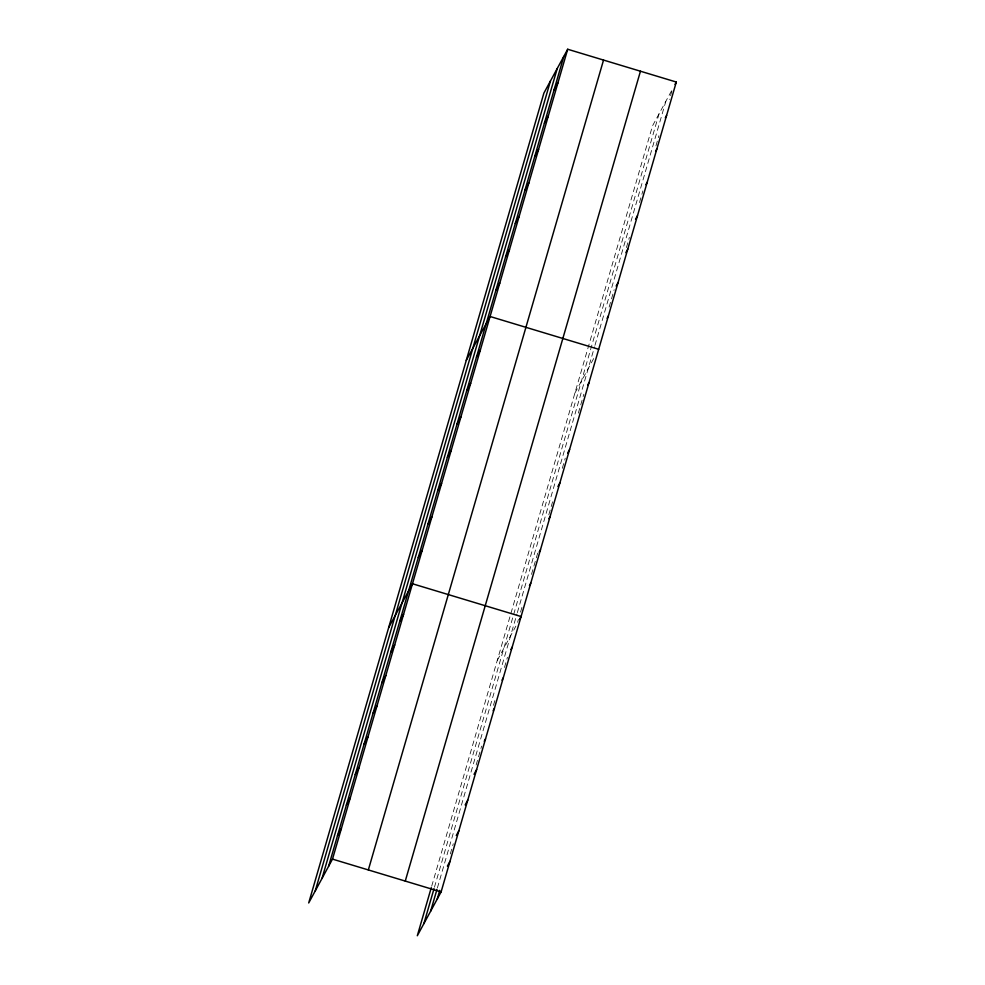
<?xml version="1.0" encoding="UTF-8"?>
<svg xmlns="http://www.w3.org/2000/svg" width="985" height="985" viewBox="0 0 985 985"><rect width="100%" height="100%" fill="white"/><g stroke="black" fill="none" stroke-linecap="round" stroke-linejoin="round"><path stroke-width="0.74" stroke-dasharray="4.92 3.69" d="M431.689 886.217L652.501 125.883L672.398 89.241L669.443 99.399M434.447 887.239L659.063 113.792M437.402 887.879L516.928 614.049M517.347 612.596L594.546 346.794M594.965 345.341L665.835 101.332M450.317 853.933L453.285 843.739M476.124 765.062L481.628 746.125M493.473 705.334L495.172 699.51M504.48 667.448L507.435 657.254M517.593 622.298L518.43 619.393M520.548 612.128L522.235 606.317M531.506 574.366L538.266 551.12M548.805 514.81L553.028 500.281M562.3 468.331L565.255 458.16M578.33 413.134L583.822 394.259M609.124 307.111L614.184 289.676M626.423 247.555L629.378 237.385M639.499 202.528L642.873 190.905M655.948 145.879L658.903 135.721M574.883 393.138L594.78 356.496M497.265 660.393L515.857 626.164"/><path stroke-width="1.48" d="M315.262 890.871L550.455 81.004M322.033 878.411L557.227 68.544M328.596 866.308L563.789 56.453M567.692 49.25L543.892 93.095L308.699 902.962L332.499 859.117L567.692 49.25L676.301 82.038L441.108 891.905L417.308 935.75L431.27 887.67M368.341 869.94L603.534 60.073M405.266 881.082L640.459 71.216M423.87 923.659L434.028 888.692M430.642 911.199L436.983 889.344M437.205 899.096L439.741 890.354M554.087 89.857L557.99 82.654M544.385 123.26L548.288 116.07M534.683 156.664L538.586 149.474M524.98 190.08L528.883 182.878M515.278 223.484L519.181 216.281M505.576 256.888L509.479 249.697M495.874 290.292L499.777 283.101M466.274 360.35L490.087 316.505L598.695 349.293M476.469 357.112L480.385 349.909M466.767 390.516L470.682 383.325M457.065 423.919L460.98 416.729M447.362 457.335L451.278 450.133M437.66 490.739L441.575 483.536M427.958 524.143L431.873 516.953M418.256 557.547L422.171 550.356M675.008 84.439L676.301 82.038M665.306 117.843L666.599 115.442M388.656 627.605L412.469 583.76L521.077 616.548L519.772 618.949M399.676 621.547L403.579 614.357M655.604 151.247L656.896 148.858M390.786 652.144L394.702 644.953M645.901 184.663L647.194 182.262M381.909 682.74L385.812 675.55M635.547 219.261L637.492 215.666M373.019 713.337L376.923 706.134M625.844 252.677L627.802 249.07M364.13 743.934L368.045 736.731M616.142 286.081L618.1 282.486M355.253 774.53L359.156 767.327M607.092 318.29L608.398 315.889M346.363 805.127L350.266 797.924M337.473 835.711L341.389 828.52M587.688 385.098L588.993 382.697M567.631 453.112L569.589 449.517M557.929 486.516L559.886 482.921M548.879 518.726L550.184 516.325M539.177 552.129L540.482 549.741M529.474 585.546L530.78 583.145M510.895 649.546L512.188 647.145M502.005 680.142L503.31 677.742M493.116 710.739L494.421 708.338M484.238 741.323L485.531 738.935M474.044 774.321L476.654 769.519M465.166 804.917L467.764 800.115M456.277 835.514L458.887 830.712M447.387 866.111L449.997 861.309M332.499 859.117L441.108 891.905"/></g></svg>
